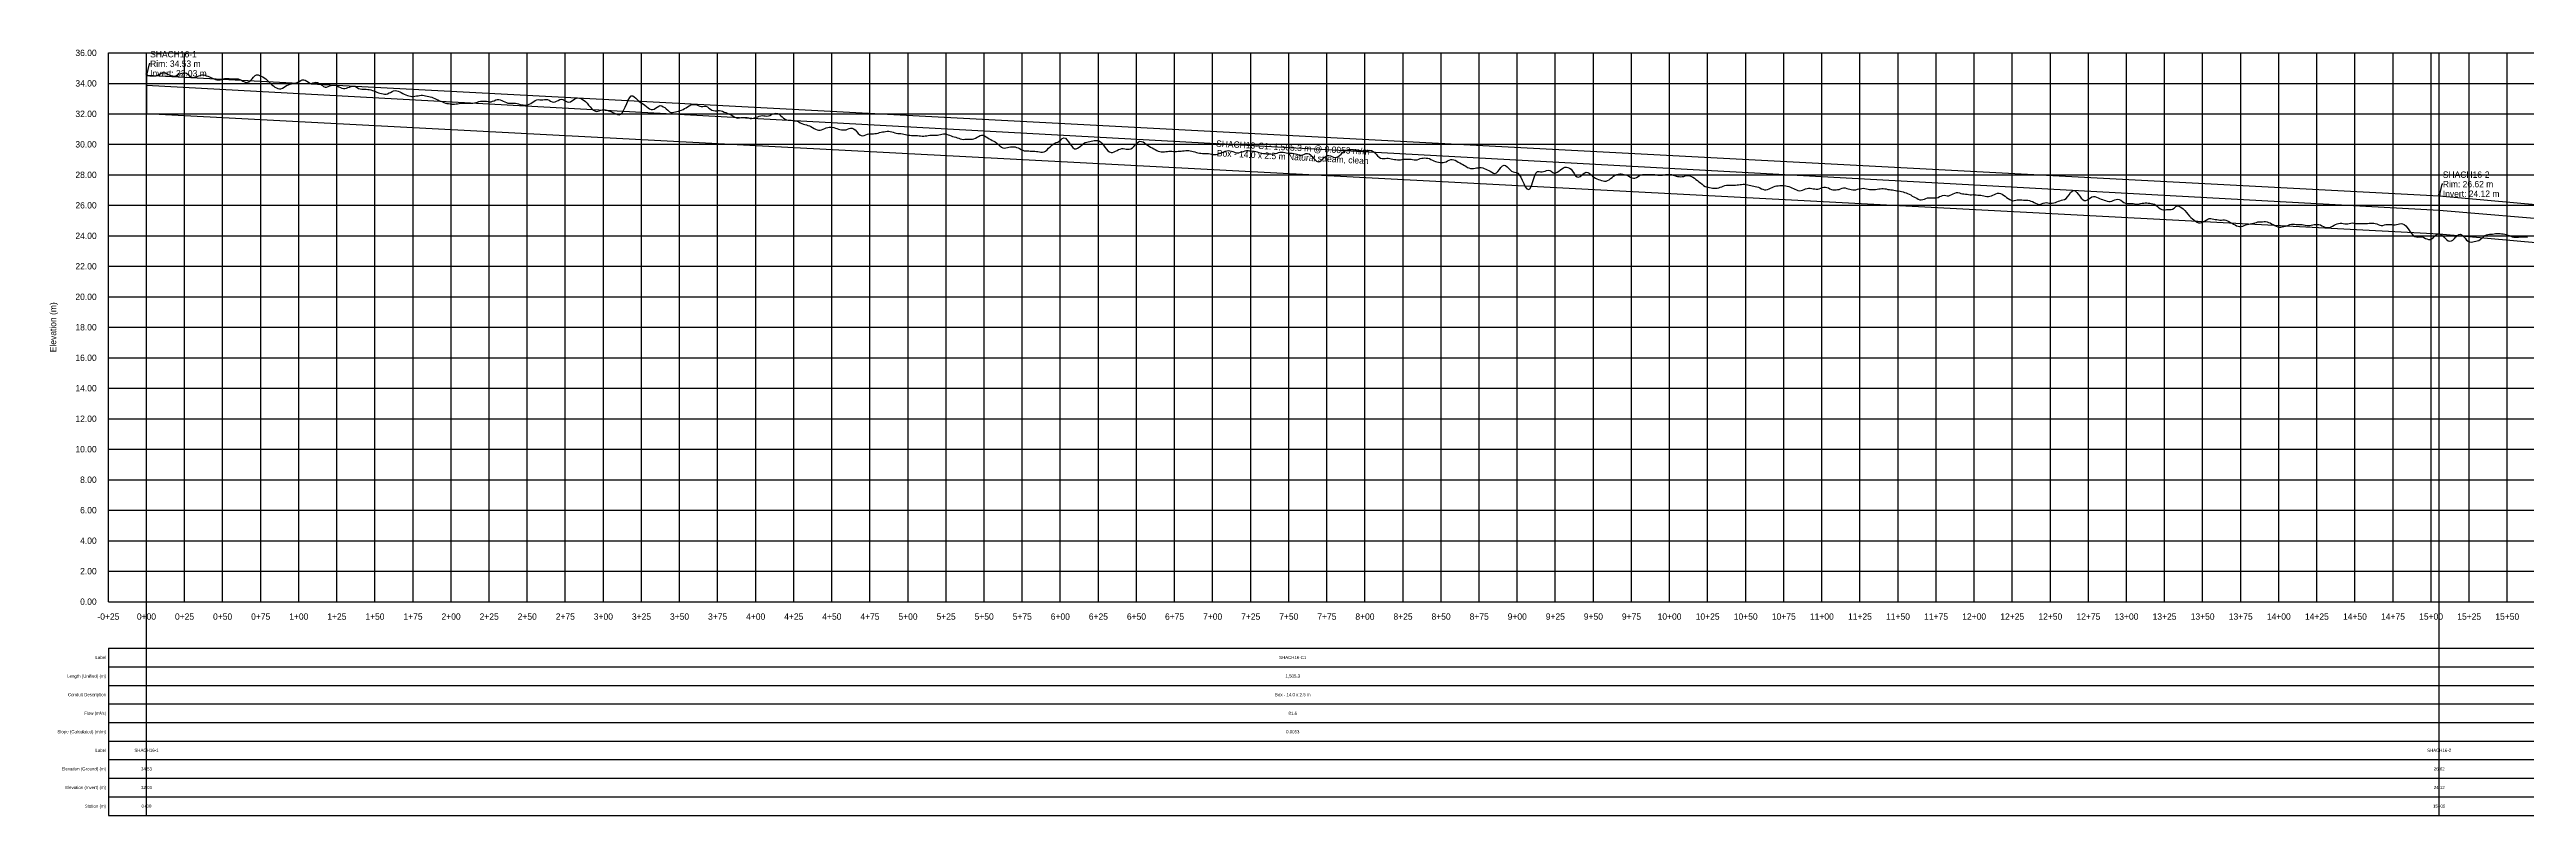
# Model space of a CAD drawing. Extents: x -64 to 6463, y -140 to 362.
# Drawn here: x -64 to 1563, y -140 to 362 of the extents above; entities that cross this region are included whole.
import ezdxf
from ezdxf.enums import TextEntityAlignment as Align

# ---------------------------------------------------------------- set-up
doc = ezdxf.new("R2010")
doc.units = 0
for name, color, linetype in [('Annotation', 7, 'Continuous'), ('Annotation_Table', 254, 'Continuous'), ('Crown', 7, 'Continuous'), ('Grid', 254, 'Continuous'), ('Grid_Text', 7, 'Continuous'), ('Ground_Elevation', 3, 'Continuous'), ('Hydraulic_Grade', 5, 'Continuous'), ('Invert', 7, 'Continuous'), ('Structure', 7, 'Continuous')]:
    doc.layers.add(name, color=color, linetype=linetype)

msp = doc.modelspace()

# ---------------------------------------------------------------- linework, layer by layer
at = {"layer": 'Annotation', "color": 0}
for points in [[(0, 345.3), (-0.2, 346.3), (0.6, 346.1)], [(1505.3, 266.2), (1505.1, 267.2), (1505.9, 267.1)]]:
    msp.add_lwpolyline(points, close=True, dxfattribs=at)
for points in [[(2.4, 352.9), (1.7, 352.9), (0, 345.3)], [(1507.7, 273.9), (1507, 273.9), (1505.3, 266.2)]]:
    msp.add_lwpolyline(points, dxfattribs=at)
at = {"layer": 'Annotation_Table', "color": 254}
for points in [[(0, -140.2), (0, 360)], [(1505.3, -140.2), (1505.3, 360)], [(-25, -30.5), (6449.9, -30.5)], [(-25, -30.5), (-25, -140.2)], [(-25, -42.7), (6449.9, -42.7)], [(-25, -54.9), (6449.9, -54.9)], [(-25, -67.1), (6449.9, -67.1)], [(-25, -79.2), (6449.9, -79.2)], [(-25, -91.4), (6449.9, -91.4)], [(-25, -103.6), (6449.9, -103.6)], [(-25, -115.8), (6449.9, -115.8)], [(-25, -128), (6449.9, -128)], [(-25, -140.2), (6449.9, -140.2)]]:
    msp.add_lwpolyline(points, dxfattribs=at)
at = {"layer": 'Crown', "color": 0}
for points in [[(0, 345.3), (0, 345.3)], [(0, 345.3), (1505.3, 266.2)], [(1505.3, 266.2), (1505.3, 266.2)], [(1505.3, 266.2), (2005.5, 221.4)]]:
    msp.add_lwpolyline(points, dxfattribs=at)
at = {"layer": 'Grid', "color": 254}
for points in [[(-25, 360), (6450, 360)], [(-25, 0), (-25, 360)], [(0, 0), (0, 360)], [(25, 0), (25, 360)], [(50, 0), (50, 360)], [(75, 0), (75, 360)], [(100, 0), (100, 360)], [(125, 0), (125, 360)], [(150, 0), (150, 360)], [(175, 0), (175, 360)], [(200, 0), (200, 360)], [(225, 0), (225, 360)], [(250, 0), (250, 360)], [(275, 0), (275, 360)], [(300, 0), (300, 360)], [(325, 0), (325, 360)], [(350, 0), (350, 360)], [(375, 0), (375, 360)], [(400, 0), (400, 360)], [(425, 0), (425, 360)], [(450, 0), (450, 360)], [(475, 0), (475, 360)], [(500, 0), (500, 360)], [(525, 0), (525, 360)], [(550, 0), (550, 360)], [(575, 0), (575, 360)], [(600, 0), (600, 360)], [(625, 0), (625, 360)], [(650, 0), (650, 360)], [(675, 0), (675, 360)], [(700, 0), (700, 360)], [(725, 0), (725, 360)], [(750, 0), (750, 360)], [(775, 0), (775, 360)], [(800, 0), (800, 360)], [(825, 0), (825, 360)], [(850, 0), (850, 360)], [(875, 0), (875, 360)], [(900, 0), (900, 360)], [(925, 0), (925, 360)], [(950, 0), (950, 360)], [(975, 0), (975, 360)], [(1000, 0), (1000, 360)], [(1025, 0), (1025, 360)], [(1050, 0), (1050, 360)], [(1075, 0), (1075, 360)], [(1100, 0), (1100, 360)], [(1125, 0), (1125, 360)], [(1150, 0), (1150, 360)], [(1175, 0), (1175, 360)], [(1200, 0), (1200, 360)], [(1225, 0), (1225, 360)], [(1250, 0), (1250, 360)], [(1275, 0), (1275, 360)], [(1300, 0), (1300, 360)], [(1325, 0), (1325, 360)], [(1350, 0), (1350, 360)], [(1375, 0), (1375, 360)], [(1400, 0), (1400, 360)], [(1425, 0), (1425, 360)], [(1450, 0), (1450, 360)], [(1475, 0), (1475, 360)], [(1500, 0), (1500, 360)], [(1525, 0), (1525, 360)], [(1550, 0), (1550, 360)], [(-25, 340), (6450, 340)], [(-25, 320), (6450, 320)], [(-25, 300), (6450, 300)], [(-25, 280), (6450, 280)], [(-25, 260), (6450, 260)], [(-25, 240), (6450, 240)], [(-25, 220), (6450, 220)], [(-25, 200), (6450, 200)], [(-25, 180), (6450, 180)], [(-25, 160), (6450, 160)], [(-25, 140), (6450, 140)], [(-25, 120), (6450, 120)], [(-25, 100), (6450, 100)], [(-25, 80), (6450, 80)], [(-25, 60), (6450, 60)], [(-25, 40), (6450, 40)], [(-25, 20), (6450, 20)], [(-25, 0), (6450, 0)]]:
    msp.add_lwpolyline(points, dxfattribs=at)
at = {"layer": 'Ground_Elevation', "color": 3}
msp.add_lwpolyline([(0.3, 345.2), (1.3, 345.1), (2.3, 344.9), (3.3, 344.9), (4.3, 344.9), (5.3, 344.9), (6.3, 345), (7.3, 345.4), (8.3, 345.9), (9.3, 346.4), (10.3, 346.9), (11.3, 347.1), (12.3, 347), (13.3, 346.5), (14.3, 345.7), (15.3, 345.3), (16.3, 345.1), (17.3, 345), (18.3, 344.7), (19.3, 344.9), (20.3, 345.5), (21.3, 346.2), (22.3, 346.5), (23.3, 346.7), (24.3, 347), (25.3, 347), (26.3, 346.6), (27.3, 345.7), (28.3, 344.8), (29.3, 344.2), (30.3, 343.9), (31.3, 343.8), (32.3, 344.1), (33.3, 344.5), (34.3, 344.9), (35.3, 345.2), (36.3, 345.5), (37.3, 345.5), (38.3, 345.3), (39.3, 345), (40.3, 344.7), (41.3, 344.3), (42.3, 343.9), (43.3, 343.4), (44.3, 342.9), (45.3, 342.6), (46.3, 342.4), (47.3, 342.3), (48.3, 342.3), (49.3, 342.5), (50.3, 342.9), (51.3, 343.1), (52.3, 343.2), (53.3, 343.2), (54.3, 343.1), (55.3, 343), (56.3, 342.9), (57.3, 342.9), (58.3, 343), (59.3, 343), (60.3, 342.9), (61.3, 342.6), (62.3, 342.1), (63.3, 341.5), (64.3, 340.9), (65.3, 340.6), (66.3, 340.7), (67.3, 341.1), (68.3, 341.9), (69.3, 343), (70.3, 344.1), (71.3, 345.1), (72.3, 345.5), (73.3, 345.5), (74.3, 345.2), (75.3, 344.8), (76.3, 344.3), (77.3, 343.7), (78.3, 342.9), (79.3, 342.1), (80.3, 341.1), (81.3, 340.1), (82.3, 339.1), (83.3, 338.3), (84.3, 337.6), (85.3, 337.1), (86.3, 336.7), (87.3, 336.5), (88.3, 336.5), (89.3, 336.9), (90.3, 337.5), (91.3, 338.1), (92.3, 338.7), (93.3, 339.1), (94.3, 339.4), (95.3, 339.6), (96.3, 339.9), (97.3, 340.1), (98.3, 340.4), (99.3, 340.8), (100.3, 341.3), (101.3, 341.9), (102.3, 342.4), (103.3, 342.4), (104.3, 342), (105.3, 341.5), (106.3, 340.8), (107.3, 340.1), (108.3, 340), (109.3, 340.3), (110.3, 340.6), (111.3, 340.8), (112.3, 340.5), (113.3, 340), (114.3, 339.4), (115.3, 338.7), (116.3, 337.9), (117.3, 337.5), (118.3, 337.4), (119.3, 337.9), (120.3, 338.3), (121.3, 338.6), (122.3, 338.8), (123.3, 338.9), (124.3, 338.7), (125.3, 338.3), (126.3, 337.7), (127.3, 337.2), (128.3, 336.8), (129.3, 336.6), (130.3, 336.6), (131.3, 336.8), (132.3, 337.2), (133.3, 337.6), (134.3, 337.9), (135.3, 338.2), (136.3, 338.2), (137.3, 337.9), (138.3, 337.3), (139.3, 336.7), (140.3, 336.3), (141.3, 336.2), (142.3, 336.1), (143.3, 336.1), (144.3, 336.1), (145.3, 336), (146.3, 335.9), (147.3, 335.7), (148.3, 335.4), (149.3, 335.1), (150.3, 334.7), (151.3, 334.2), (152.3, 333.8), (153.3, 333.5), (154.3, 333.4), (155.3, 333.2), (156.3, 333), (157.3, 333), (158.3, 333.2), (159.3, 333.7), (160.3, 334.1), (161.3, 334.6), (162.3, 335), (163.3, 335.2), (164.3, 335.1), (165.3, 334.9), (166.3, 334.4), (167.3, 333.9), (168.3, 333.4), (169.3, 333), (170.3, 332.5), (171.3, 332.1), (172.3, 331.7), (173.3, 331.5), (174.3, 331.3), (175.3, 331.4), (176.3, 331.5), (177.3, 331.7), (178.3, 331.9), (179.3, 332), (180.3, 332.2), (181.3, 332.2), (182.3, 332.1), (183.3, 331.8), (184.3, 331.6), (185.3, 331.4), (186.3, 331.2), (187.3, 330.9), (188.3, 330.5), (189.3, 330.1), (190.3, 329.6), (191.3, 329.1), (192.3, 328.6), (193.3, 328.2), (194.3, 327.8), (195.3, 327.4), (196.3, 327.1), (197.3, 326.8), (198.3, 326.7), (199.3, 326.5), (200.3, 326.4), (201.3, 326.4), (202.3, 326.4), (203.3, 326.5), (204.3, 326.6), (205.3, 326.7), (206.3, 326.9), (207.3, 327), (208.3, 327.1), (209.3, 327.1), (210.3, 327.1), (211.3, 327), (212.3, 326.9), (213.3, 326.9), (214.3, 327), (215.3, 327.2), (216.3, 327.4), (217.3, 327.7), (218.3, 328), (219.3, 328.2), (220.3, 328.3), (221.3, 328.3), (222.3, 328.3), (223.3, 328.2), (224.3, 328.1), (225.3, 327.9), (226.3, 327.9), (227.3, 328.2), (228.3, 328.6), (229.3, 329.1), (230.3, 329.3), (231.3, 329.3), (232.3, 329.1), (233.3, 328.7), (234.3, 328.3), (235.3, 327.8), (236.3, 327.4), (237.3, 327.1), (238.3, 327), (239.3, 327), (240.3, 327), (241.3, 327), (242.3, 326.9), (243.3, 326.8), (244.3, 326.5), (245.3, 326.2), (246.3, 326), (247.3, 325.8), (248.3, 325.7), (249.3, 325.7), (250.3, 325.9), (251.3, 326.3), (252.3, 326.8), (253.3, 327.4), (254.3, 328.1), (255.3, 328.7), (256.3, 329.1), (257.3, 329.3), (258.3, 329.2), (259.3, 329.1), (260.3, 329.2), (261.3, 329.3), (262.3, 329.4), (263.3, 329.4), (264.3, 329), (265.3, 328.4), (266.3, 327.9), (267.3, 327.7), (268.3, 327.8), (269.3, 328.2), (270.3, 328.8), (271.3, 329.4), (272.3, 329.7), (273.3, 329.5), (274.3, 329), (275.3, 328.4), (276.3, 327.8), (277.3, 327.6), (278.3, 327.8), (279.3, 328.5), (280.3, 329.2), (281.3, 329.9), (282.3, 330.3), (283.3, 330.4), (284.3, 330.3), (285.3, 330), (286.3, 329.5), (287.3, 328.8), (288.3, 328), (289.3, 327), (290.3, 325.7), (291.3, 324.5), (292.3, 323.3), (293.3, 322.5), (294.3, 321.9), (295.3, 321.6), (296.3, 321.7), (297.3, 322), (298.3, 322.3), (299.3, 322.6), (300.3, 322.7), (301.3, 322.6), (302.3, 322.3), (303.3, 321.9), (304.3, 321.7), (305.3, 321.3), (306.3, 320.9), (307.3, 320.5), (308.3, 319.9), (309.3, 319.5), (310.3, 319.4), (311.3, 319.7), (312.3, 320.6), (313.3, 322.1), (314.3, 324.3), (315.3, 326.7), (316.3, 329), (317.3, 330.8), (318.3, 331.9), (319.3, 331.8), (320.3, 331.1), (321.3, 330.2), (322.3, 329.1), (323.3, 328.2), (324.3, 327.4), (325.3, 326.9), (326.3, 326.3), (327.3, 325.6), (328.3, 324.8), (329.3, 324), (330.3, 323.3), (331.3, 322.9), (332.3, 322.8), (333.3, 323.1), (334.3, 323.7), (335.3, 324.4), (336.3, 325.1), (337.3, 325.4), (338.3, 325.2), (339.3, 324.7), (340.3, 324.1), (341.3, 323.3), (342.3, 322.3), (343.3, 321.4), (344.3, 320.9), (345.3, 320.8), (346.3, 321), (347.3, 321.3), (348.3, 321.6), (349.3, 321.8), (350.3, 322.1), (351.3, 322.4), (352.3, 322.9), (353.3, 323.4), (354.3, 324), (355.3, 324.7), (356.3, 325.3), (357.3, 325.8), (358.3, 326.1), (359.3, 326.2), (360.3, 326.1), (361.3, 325.8), (362.3, 325.4), (363.3, 325.1), (364.3, 324.9), (365.3, 324.9), (366.3, 325.1), (367.3, 325), (368.3, 324.5), (369.3, 323.7), (370.3, 323), (371.3, 322.4), (372.3, 322.2), (373.3, 322), (374.3, 322), (375.3, 322.1), (376.3, 322.1), (377.3, 322), (378.3, 321.7), (379.3, 321.2), (380.3, 320.8), (381.3, 320.4), (382.3, 320), (383.3, 319.6), (384.3, 319.1), (385.3, 318.4), (386.3, 317.8), (387.3, 317.3), (388.3, 317.2), (389.3, 317.3), (390.3, 317.5), (391.3, 317.6), (392.3, 317.7), (393.3, 317.6), (394.3, 317.5), (395.3, 317.3), (396.3, 317), (397.3, 317), (398.3, 317.1), (399.3, 317.4), (400.3, 317.8), (401.3, 318.1), (402.3, 318.5), (403.3, 318.7), (404.3, 318.8), (405.3, 318.7), (406.3, 318.6), (407.3, 318.5), (408.3, 318.6), (409.3, 319), (410.3, 319.5), (411.3, 319.9), (412.3, 320.3), (413.3, 320.4), (414.3, 320.2), (415.3, 319.7), (416.3, 318.9), (417.3, 318), (418.3, 317.2), (419.3, 316.5), (420.3, 316.1), (421.3, 315.9), (422.3, 315.8), (423.3, 315.8), (424.3, 315.7), (425.3, 315.5), (426.3, 315.4), (427.3, 315.1), (428.3, 314.7), (429.3, 314.1), (430.3, 313.6), (431.3, 313.2), (432.3, 312.9), (433.3, 312.7), (434.3, 312.4), (435.3, 312.1), (436.3, 311.7), (437.3, 311.1), (438.3, 310.4), (439.3, 309.9), (440.3, 309.4), (441.3, 309.2), (442.3, 309.3), (443.3, 309.6), (444.3, 310), (445.3, 310.4), (446.3, 310.8), (447.3, 311.1), (448.3, 311.3), (449.3, 311.3), (450.3, 311.2), (451.3, 311), (452.3, 310.7), (453.3, 310.3), (454.3, 310), (455.3, 309.7), (456.3, 309.5), (457.3, 309.4), (458.3, 309.4), (459.3, 309.6), (460.3, 309.9), (461.3, 310.3), (462.3, 310.6), (463.3, 310.6), (464.3, 310.2), (465.3, 309.4), (466.3, 308.3), (467.3, 307.2), (468.3, 306.2), (469.3, 305.7), (470.3, 305.5), (471.3, 305.8), (472.3, 306.2), (473.3, 306.6), (474.3, 306.8), (475.3, 306.8), (476.3, 306.8), (477.3, 306.9), (478.3, 307), (479.3, 307.2), (480.3, 307.4), (481.3, 307.7), (482.3, 307.9), (483.3, 308.1), (484.3, 308.3), (485.3, 308.5), (486.3, 308.6), (487.3, 308.6), (488.3, 308.4), (489.3, 308.1), (490.3, 307.9), (491.3, 307.6), (492.3, 307.4), (493.3, 307.2), (494.3, 307.1), (495.3, 307), (496.3, 306.8), (497.3, 306.7), (498.3, 306.5), (499.3, 306.3), (500.3, 306.1), (501.3, 305.9), (502.3, 305.8), (503.3, 305.7), (504.3, 305.7), (505.3, 305.7), (506.3, 305.7), (507.3, 305.6), (508.3, 305.5), (509.3, 305.4), (510.3, 305.4), (511.3, 305.5), (512.3, 305.6), (513.3, 305.8), (514.3, 306), (515.3, 306.1), (516.3, 306.1), (517.3, 306.1), (518.3, 306), (519.3, 306), (520.3, 306.2), (521.3, 306.4), (522.3, 306.7), (523.3, 306.8), (524.3, 306.8), (525.3, 306.6), (526.3, 306.2), (527.3, 305.9), (528.3, 305.5), (529.3, 305.2), (530.3, 304.9), (531.3, 304.6), (532.3, 304.3), (533.3, 304), (534.3, 303.6), (535.3, 303.3), (536.3, 303.2), (537.3, 303.3), (538.3, 303.3), (539.3, 303.3), (540.3, 303.3), (541.3, 303.3), (542.3, 303.4), (543.3, 303.6), (544.3, 304), (545.3, 304.6), (546.3, 305.2), (547.3, 305.8), (548.3, 306.1), (549.3, 305.9), (550.3, 305.5), (551.3, 304.9), (552.3, 304.3), (553.3, 303.7), (554.3, 303.1), (555.3, 302.6), (556.3, 302.1), (557.3, 301.6), (558.3, 300.8), (559.3, 299.9), (560.3, 299), (561.3, 298.2), (562.3, 297.7), (563.3, 297.5), (564.3, 297.7), (565.3, 298), (566.3, 298.2), (567.3, 298.3), (568.3, 298.4), (569.3, 298.4), (570.3, 298.3), (571.3, 297.9), (572.3, 297.6), (573.3, 297.2), (574.3, 296.7), (575.3, 296.2), (576.3, 295.8), (577.3, 295.7), (578.3, 295.7), (579.3, 295.7), (580.3, 295.6), (581.3, 295.6), (582.3, 295.6), (583.3, 295.6), (584.3, 295.4), (585.3, 295.2), (586.3, 295), (587.3, 294.9), (588.3, 294.9), (589.3, 295.1), (590.3, 295.6), (591.3, 296.4), (592.3, 297.4), (593.3, 298.4), (594.3, 299.3), (595.3, 300.1), (596.3, 300.7), (597.3, 301.1), (598.3, 301.5), (599.3, 302.1), (600.3, 302.9), (601.3, 303.8), (602.3, 304.2), (603.3, 304), (604.3, 303), (605.3, 301.7), (606.3, 300.3), (607.3, 299), (608.3, 297.9), (609.3, 297.1), (610.3, 297), (611.3, 297.5), (612.3, 298.2), (613.3, 298.9), (614.3, 299.7), (615.3, 300.5), (616.3, 301.2), (617.3, 301.5), (618.3, 301.6), (619.3, 301.9), (620.3, 302.1), (621.3, 302.3), (622.3, 302.4), (623.3, 302.4), (624.3, 302.5), (625.3, 302.2), (626.3, 301.6), (627.3, 300.7), (628.3, 299.5), (629.3, 298.2), (630.3, 296.8), (631.3, 295.8), (632.3, 295.1), (633.3, 294.7), (634.3, 294.7), (635.3, 295), (636.3, 295.5), (637.3, 296), (638.3, 296.5), (639.3, 296.9), (640.3, 297.2), (641.3, 297.2), (642.3, 297.1), (643.3, 296.9), (644.3, 296.8), (645.3, 296.8), (646.3, 297), (647.3, 297.6), (648.3, 298.6), (649.3, 299.8), (650.3, 300.8), (651.3, 301.6), (652.3, 302), (653.3, 301.9), (654.3, 301.6), (655.3, 301), (656.3, 300.2), (657.3, 299.4), (658.3, 298.8), (659.3, 298.2), (660.3, 297.6), (661.3, 297), (662.3, 296.5), (663.3, 296), (664.3, 295.6), (665.3, 295.2), (666.3, 295), (667.3, 295), (668.3, 295.1), (669.3, 295.3), (670.3, 295.4), (671.3, 295.5), (672.3, 295.5), (673.3, 295.5), (674.3, 295.4), (675.3, 295.4), (676.3, 295.4), (677.3, 295.5), (678.3, 295.5), (679.3, 295.6), (680.3, 295.7), (681.3, 295.8), (682.3, 295.9), (683.3, 295.9), (684.3, 295.9), (685.3, 295.8), (686.3, 295.6), (687.3, 295.4), (688.3, 295), (689.3, 294.7), (690.3, 294.4), (691.3, 294.2), (692.3, 294.1), (693.3, 294), (694.3, 294), (695.3, 294), (696.3, 293.9), (697.3, 293.9), (698.3, 293.8), (699.3, 293.6), (700.3, 293.4), (701.3, 293.3), (702.3, 293.4), (703.3, 293.6), (704.3, 293.9), (705.3, 294.2), (706.3, 294.6), (707.3, 295.1), (708.3, 295.5), (709.3, 295.8), (710.3, 295.9), (711.3, 295.8), (712.3, 295.6), (713.3, 295.3), (714.3, 294.9), (715.3, 294.5), (716.3, 294.4), (717.3, 294.5), (718.3, 294.8), (719.3, 295.1), (720.3, 295.4), (721.3, 295.7), (722.3, 295.9), (723.3, 295.9), (724.3, 295.8), (725.3, 295.7), (726.3, 295.6), (727.3, 295.5), (728.3, 295.3), (729.3, 295), (730.3, 294.7), (731.3, 294.4), (732.3, 294.2), (733.3, 294), (734.3, 293.9), (735.3, 293.8), (736.3, 293.8), (737.3, 293.7), (738.3, 293.7), (739.3, 293.6), (740.3, 293.7), (741.3, 294), (742.3, 294.3), (743.3, 294.6), (744.3, 294.8), (745.3, 294.9), (746.3, 294.8), (747.3, 294.6), (748.3, 294.5), (749.3, 294.3), (750.3, 294.3), (751.3, 294.3), (752.3, 294.2), (753.3, 294), (754.3, 293.8), (755.3, 293.5), (756.3, 293.2), (757.3, 293), (758.3, 292.9), (759.3, 293.2), (760.3, 293.5), (761.3, 293.9), (762.3, 294), (763.3, 293.8), (764.3, 293.1), (765.3, 292.1), (766.3, 290.9), (767.3, 289.8), (768.3, 288.9), (769.3, 288.5), (770.3, 288.7), (771.3, 289.4), (772.3, 290.4), (773.3, 291.3), (774.3, 292.1), (775.3, 292.6), (776.3, 292.7), (777.3, 292.5), (778.3, 292.1), (779.3, 291.6), (780.3, 291.4), (781.3, 291.5), (782.3, 291.9), (783.3, 292.7), (784.3, 293.6), (785.3, 294.6), (786.3, 295.5), (787.3, 296.1), (788.3, 296.3), (789.3, 296.5), (790.3, 296.5), (791.3, 296.6), (792.3, 296.5), (793.3, 296.4), (794.3, 296.3), (795.3, 296.2), (796.3, 296.1), (797.3, 295.9), (798.3, 295.7), (799.3, 295.7), (800.3, 295.7), (801.3, 295.9), (802.3, 296), (803.3, 296.1), (804.3, 295.9), (805.3, 295.4), (806.3, 294.6), (807.3, 293.5), (808.3, 292.4), (809.3, 291.5), (810.3, 290.9), (811.3, 290.7), (812.3, 290.7), (813.3, 290.8), (814.3, 290.9), (815.3, 290.9), (816.3, 290.7), (817.3, 290.4), (818.3, 290.2), (819.3, 290.1), (820.3, 290), (821.3, 289.9), (822.3, 289.8), (823.3, 289.9), (824.3, 290.1), (825.3, 290.2), (826.3, 290.2), (827.3, 290.2), (828.3, 290.2), (829.3, 290.2), (830.3, 290.2), (831.3, 290.1), (832.3, 289.9), (833.3, 289.8), (834.3, 289.9), (835.3, 290.2), (836.3, 290.6), (837.3, 290.9), (838.3, 291), (839.3, 291.1), (840.3, 291), (841.3, 290.9), (842.3, 290.6), (843.3, 290.1), (844.3, 289.6), (845.3, 289.2), (846.3, 288.8), (847.3, 288.5), (848.3, 288.2), (849.3, 288.1), (850.3, 288), (851.3, 288.1), (852.3, 288.2), (853.3, 288.6), (854.3, 289.1), (855.3, 289.7), (856.3, 290.1), (857.3, 290.1), (858.3, 289.9), (859.3, 289.5), (860.3, 289), (861.3, 288.4), (862.3, 287.9), (863.3, 287.3), (864.3, 286.8), (865.3, 286.2), (866.3, 285.6), (867.3, 284.9), (868.3, 284.5), (869.3, 284.2), (870.3, 284.1), (871.3, 284.1), (872.3, 284.3), (873.3, 284.5), (874.3, 284.6), (875.3, 284.7), (876.3, 284.7), (877.3, 284.5), (878.3, 284.2), (879.3, 283.8), (880.3, 283.3), (881.3, 282.8), (882.3, 282.3), (883.3, 281.7), (884.3, 281.1), (885.3, 280.9), (886.3, 281.2), (887.3, 282.1), (888.3, 283.4), (889.3, 284.8), (890.3, 285.9), (891.3, 286.4), (892.3, 286.1), (893.3, 285.3), (894.3, 284.3), (895.3, 283.2), (896.3, 282.4), (897.3, 281.9), (898.3, 281.8), (899.3, 281.6), (900.3, 281.1), (901.3, 279.9), (902.3, 278.4), (903.3, 276.4), (904.3, 274.2), (905.3, 272.2), (906.3, 270.8), (907.3, 270.3), (908.3, 270.7), (909.3, 272.7), (910.3, 275.7), (911.3, 279), (912.3, 281.1), (913.3, 282.1), (914.3, 282.1), (915.3, 281.9), (916.3, 281.9), (917.3, 282.2), (918.3, 282.5), (919.3, 282.9), (920.3, 283), (921.3, 282.8), (922.3, 282.3), (923.3, 281.6), (924.3, 281.1), (925.3, 281.2), (926.3, 281.7), (927.3, 282.4), (928.3, 283.2), (929.3, 283.9), (930.3, 284.6), (931.3, 285), (932.3, 285.1), (933.3, 284.9), (934.3, 284.4), (935.3, 283.7), (936.3, 282.4), (937.3, 280.9), (938.3, 279.4), (939.3, 278.6), (940.3, 278.4), (941.3, 278.9), (942.3, 279.7), (943.3, 280.6), (944.3, 281.3), (945.3, 281.7), (946.3, 281.5), (947.3, 281), (948.3, 280.1), (949.3, 279.2), (950.3, 278.4), (951.3, 277.8), (952.3, 277.3), (953.3, 276.9), (954.3, 276.6), (955.3, 276.3), (956.3, 276.1), (957.3, 275.9), (958.3, 275.9), (959.3, 276.2), (960.3, 276.8), (961.3, 277.5), (962.3, 278.3), (963.3, 279.1), (964.3, 279.8), (965.3, 280.2), (966.3, 280.5), (967.3, 280.7), (968.3, 280.6), (969.3, 280.4), (970.3, 280.2), (971.3, 279.9), (972.3, 279.6), (973.3, 279.1), (974.3, 278.5), (975.3, 278), (976.3, 277.8), (977.3, 277.8), (978.3, 278.2), (979.3, 278.9), (980.3, 279.6), (981.3, 280), (982.3, 280.1), (983.3, 280.1), (984.3, 280.2), (985.3, 280.3), (986.3, 280.3), (987.3, 280.3), (988.3, 280.2), (989.3, 280.2), (990.3, 280.1), (991.3, 279.9), (992.3, 279.8), (993.3, 279.7), (994.3, 279.7), (995.3, 279.8), (996.3, 279.9), (997.3, 280.1), (998.3, 280.2), (999.3, 280.3), (1000.3, 280.2), (1001.3, 280.1), (1002.3, 279.8), (1003.3, 279.5), (1004.3, 279.2), (1005.3, 278.9), (1006.3, 278.8), (1007.3, 278.7), (1008.3, 278.8), (1009.3, 279), (1010.3, 279.3), (1011.3, 279.5), (1012.3, 279.5), (1013.3, 279.3), (1014.3, 278.9), (1015.3, 278.4), (1016.3, 277.7), (1017.3, 276.9), (1018.3, 276.2), (1019.3, 275.5), (1020.3, 274.7), (1021.3, 273.8), (1022.3, 273), (1023.3, 272.4), (1024.3, 272.1), (1025.3, 271.8), (1026.3, 271.6), (1027.3, 271.4), (1028.3, 271.3), (1029.3, 271.3), (1030.3, 271.3), (1031.3, 271.3), (1032.3, 271.5), (1033.3, 271.8), (1034.3, 272.2), (1035.3, 272.6), (1036.3, 272.9), (1037.3, 273.2), (1038.3, 273.3), (1039.3, 273.3), (1040.3, 273.3), (1041.3, 273.2), (1042.3, 273.2), (1043.3, 273.2), (1044.3, 273.4), (1045.3, 273.5), (1046.3, 273.7), (1047.3, 273.7), (1048.3, 273.8), (1049.3, 273.8), (1050.3, 273.7), (1051.3, 273.5), (1052.3, 273.2), (1053.3, 273), (1054.3, 272.7), (1055.3, 272.5), (1056.3, 272.3), (1057.3, 272.1), (1058.3, 271.8), (1059.3, 271.4), (1060.3, 270.9), (1061.3, 270.5), (1062.3, 270.2), (1063.3, 270.2), (1064.3, 270.4), (1065.3, 270.8), (1066.3, 271.2), (1067.3, 271.7), (1068.3, 272.2), (1069.3, 272.5), (1070.3, 272.7), (1071.3, 272.8), (1072.3, 272.9), (1073.3, 272.9), (1074.3, 273), (1075.3, 272.9), (1076.3, 272.8), (1077.3, 272.6), (1078.3, 272.3), (1079.3, 272), (1080.3, 271.5), (1081.3, 271), (1082.3, 270.5), (1083.3, 270.1), (1084.3, 269.8), (1085.3, 269.6), (1086.3, 269.8), (1087.3, 270), (1088.3, 270.4), (1089.3, 270.7), (1090.3, 271), (1091.3, 271.2), (1092.3, 271.2), (1093.3, 271.1), (1094.3, 270.9), (1095.3, 270.7), (1096.3, 270.5), (1097.3, 270.5), (1098.3, 270.7), (1099.3, 271.2), (1100.3, 271.6), (1101.3, 271.9), (1102.3, 271.9), (1103.3, 271.7), (1104.3, 271.4), (1105.3, 270.9), (1106.3, 270.4), (1107.3, 270.2), (1108.3, 270.1), (1109.3, 270.1), (1110.3, 270.3), (1111.3, 270.4), (1112.3, 270.8), (1113.3, 271.2), (1114.3, 271.5), (1115.3, 271.4), (1116.3, 271.1), (1117.3, 270.7), (1118.3, 270.5), (1119.3, 270.3), (1120.3, 270.1), (1121.3, 270.1), (1122.3, 270.2), (1123.3, 270.5), (1124.3, 270.8), (1125.3, 270.9), (1126.3, 271.1), (1127.3, 271.2), (1128.3, 271.1), (1129.3, 270.9), (1130.3, 270.6), (1131.3, 270.4), (1132.3, 270.4), (1133.3, 270.3), (1134.3, 270.3), (1135.3, 270.3), (1136.3, 270.5), (1137.3, 270.7), (1138.3, 270.9), (1139.3, 271), (1140.3, 271), (1141.3, 270.9), (1142.3, 270.7), (1143.3, 270.4), (1144.3, 270.4), (1145.3, 270.2), (1146.3, 270.1), (1147.3, 269.9), (1148.3, 269.8), (1149.3, 269.6), (1150.3, 269.5), (1151.3, 269.3), (1152.3, 269.1), (1153.3, 268.8), (1154.3, 268.5), (1155.3, 268.2), (1156.3, 267.8), (1157.3, 267.4), (1158.3, 266.8), (1159.3, 266.1), (1160.3, 265.5), (1161.3, 265.1), (1162.3, 264.6), (1163.3, 264), (1164.3, 263.6), (1165.3, 263.5), (1166.3, 263.7), (1167.3, 264.1), (1168.3, 264.5), (1169.3, 264.8), (1170.3, 265), (1171.3, 265), (1172.3, 265), (1173.3, 264.9), (1174.3, 264.8), (1175.3, 264.9), (1176.3, 265.2), (1177.3, 265.7), (1178.3, 266.1), (1179.3, 266.5), (1180.3, 266.6), (1181.3, 266.4), (1182.3, 266.2), (1183.3, 266.3), (1184.3, 266.6), (1185.3, 267), (1186.3, 267.5), (1187.3, 268), (1188.3, 268.3), (1189.3, 268.4), (1190.3, 268.2), (1191.3, 267.8), (1192.3, 267.5), (1193.3, 267.5), (1194.3, 267.4), (1195.3, 267.3), (1196.3, 267), (1197.3, 266.9), (1198.3, 266.9), (1199.3, 267), (1200.3, 266.9), (1201.3, 266.8), (1202.3, 266.7), (1203.3, 266.7), (1204.3, 266.6), (1205.3, 266.4), (1206.3, 266.2), (1207.3, 266), (1208.3, 265.8), (1209.3, 265.8), (1210.3, 265.9), (1211.3, 266.2), (1212.3, 266.6), (1213.3, 267.1), (1214.3, 267.6), (1215.3, 267.9), (1216.3, 268), (1217.3, 267.8), (1218.3, 267.4), (1219.3, 266.7), (1220.3, 266), (1221.3, 265.2), (1222.3, 264.4), (1223.3, 263.8), (1224.3, 263.3), (1225.3, 263), (1226.3, 263.1), (1227.3, 263.3), (1228.3, 263.5), (1229.3, 263.6), (1230.3, 263.6), (1231.3, 263.5), (1232.3, 263.4), (1233.3, 263.3), (1234.3, 263.4), (1235.3, 263.4), (1236.3, 263.2), (1237.3, 262.8), (1238.3, 262.4), (1239.3, 261.9), (1240.3, 261.4), (1241.3, 260.9), (1242.3, 260.6), (1243.3, 260.6), (1244.3, 261), (1245.3, 261.4), (1246.3, 261.7), (1247.3, 261.8), (1248.3, 261.7), (1249.3, 261.5), (1250.3, 261.4), (1251.3, 261.4), (1252.3, 261.6), (1253.3, 261.9), (1254.3, 262.2), (1255.3, 262.7), (1256.3, 263), (1257.3, 263.3), (1258.3, 263.5), (1259.3, 263.8), (1260.3, 264.5), (1261.3, 265.5), (1262.3, 266.9), (1263.3, 268.3), (1264.3, 269.3), (1265.3, 269.8), (1266.3, 269.5), (1267.3, 268.5), (1268.3, 267.2), (1269.3, 265.9), (1270.3, 264.7), (1271.3, 263.7), (1272.3, 263.2), (1273.3, 263.2), (1274.3, 263.6), (1275.3, 264.3), (1276.3, 265), (1277.3, 265.6), (1278.3, 265.8), (1279.3, 265.7), (1280.3, 265.4), (1281.3, 264.9), (1282.3, 264.5), (1283.3, 264.1), (1284.3, 263.8), (1285.3, 263.4), (1286.3, 263.1), (1287.3, 262.8), (1288.3, 262.6), (1289.3, 262.6), (1290.3, 262.8), (1291.3, 263.2), (1292.3, 263.6), (1293.3, 263.9), (1294.3, 264), (1295.3, 263.8), (1296.3, 263.3), (1297.3, 262.6), (1298.3, 261.9), (1299.3, 261.5), (1300.3, 261.2), (1301.3, 261.2), (1302.3, 261.2), (1303.3, 261.1), (1304.3, 261.1), (1305.3, 260.9), (1306.3, 260.8), (1307.3, 260.8), (1308.3, 261), (1309.3, 261.2), (1310.3, 261.3), (1311.3, 261.4), (1312.3, 261.6), (1313.3, 261.6), (1314.3, 261.5), (1315.3, 261.4), (1316.3, 261.2), (1317.3, 261), (1318.3, 260.7), (1319.3, 260.1), (1320.3, 259.2), (1321.3, 258.4), (1322.3, 257.7), (1323.3, 257.3), (1324.3, 257.1), (1325.3, 257.1), (1326.3, 257.2), (1327.3, 257.3), (1328.3, 257.3), (1329.3, 257.3), (1330.3, 257.5), (1331.3, 258.2), (1332.3, 259.2), (1333.3, 259.6), (1334.3, 259.5), (1335.3, 259.1), (1336.3, 258.4), (1337.3, 257.6), (1338.3, 256.5), (1339.3, 255.3), (1340.3, 254.1), (1341.3, 252.9), (1342.3, 252), (1343.3, 251.2), (1344.3, 250.4), (1345.3, 249.7), (1346.3, 249), (1347.3, 248.6), (1348.3, 248.5), (1349.3, 248.7), (1350.3, 249.1), (1351.3, 249.7), (1352.3, 250.3), (1353.3, 250.9), (1354.3, 251.3), (1355.3, 251.4), (1356.3, 251.2), (1357.3, 250.9), (1358.3, 250.7), (1359.3, 250.6), (1360.3, 250.4), (1361.3, 250.2), (1362.3, 250.3), (1363.3, 250.4), (1364.3, 250.5), (1365.3, 250.3), (1366.3, 249.8), (1367.3, 249.3), (1368.3, 248.8), (1369.3, 248.2), (1370.3, 247.6), (1371.3, 247.1), (1372.3, 246.6), (1373.3, 246.3), (1374.3, 246.1), (1375.3, 246.2), (1376.3, 246.4), (1377.3, 246.8), (1378.3, 247.2), (1379.3, 247.5), (1380.3, 247.7), (1381.3, 247.9), (1382.3, 248.1), (1383.3, 248.3), (1384.3, 248.5), (1385.3, 248.8), (1386.3, 249.1), (1387.3, 249.2), (1388.3, 249.1), (1389.3, 249.1), (1390.3, 249.3), (1391.3, 249.4), (1392.3, 249.1), (1393.3, 248.8), (1394.3, 248.4), (1395.3, 247.9), (1396.3, 247.4), (1397.3, 246.8), (1398.3, 246.3), (1399.3, 245.9), (1400.3, 245.7), (1401.3, 245.7), (1402.3, 245.9), (1403.3, 246.1), (1404.3, 246.3), (1405.3, 246.6), (1406.3, 247), (1407.3, 247.3), (1408.3, 247.6), (1409.3, 247.7), (1410.3, 247.7), (1411.3, 247.5), (1412.3, 247.4), (1413.3, 247.4), (1414.3, 247.5), (1415.3, 247.3), (1416.3, 247.1), (1417.3, 246.9), (1418.3, 246.7), (1419.3, 246.7), (1420.3, 246.8), (1421.3, 247), (1422.3, 247.1), (1423.3, 247.3), (1424.3, 247.5), (1425.3, 247.5), (1426.3, 247.4), (1427.3, 247.1), (1428.3, 246.6), (1429.3, 246.1), (1430.3, 245.7), (1431.3, 245.4), (1432.3, 245.4), (1433.3, 245.5), (1434.3, 245.9), (1435.3, 246.4), (1436.3, 246.9), (1437.3, 247.4), (1438.3, 247.9), (1439.3, 248.1), (1440.3, 248.2), (1441.3, 248.2), (1442.3, 248.1), (1443.3, 247.9), (1444.3, 247.9), (1445.3, 247.9), (1446.3, 248.1), (1447.3, 248.3), (1448.3, 248.6), (1449.3, 248.3), (1450.3, 248.1), (1451.3, 248), (1452.3, 248), (1453.3, 248), (1454.3, 248.1), (1455.3, 248.1), (1456.3, 248.1), (1457.3, 248.1), (1458.3, 248.1), (1459.3, 248.2), (1460.3, 248.3), (1461.3, 248.3), (1462.3, 248.3), (1463.3, 248.1), (1464.3, 247.8), (1465.3, 247.3), (1466.3, 246.9), (1467.3, 246.7), (1468.3, 246.8), (1469.3, 247.1), (1470.3, 247.3), (1471.3, 247.5), (1472.3, 247.5), (1473.3, 247.4), (1474.3, 247.3), (1475.3, 247.2), (1476.3, 247.2), (1477.3, 247.4), (1478.3, 247.6), (1479.3, 247.9), (1480.3, 248.1), (1481.3, 247.9), (1482.3, 247.4), (1483.3, 246.6), (1484.3, 245.4), (1485.3, 244), (1486.3, 242.5), (1487.3, 241.2), (1488.3, 240.2), (1489.3, 239.6), (1490.3, 239.3), (1491.3, 239.2), (1492.3, 239.3), (1493.3, 239.4), (1494.3, 239.3), (1495.3, 238.9), (1496.3, 238.3), (1497.3, 237.9), (1498.3, 237.6), (1499.3, 237.6), (1500.3, 237.9), (1501.3, 238.6), (1502.3, 239.7), (1503.3, 240.6), (1504.3, 241.1), (1505.3, 241.2), (1506.3, 240.9), (1507.3, 240.3), (1508.3, 239.4), (1509.3, 238.4), (1510.3, 237.4), (1511.3, 236.7), (1512.3, 236.4), (1513.3, 236.6), (1514.3, 237.2), (1515.3, 238.2), (1516.3, 239.3), (1517.3, 240.2), (1518.3, 240.9), (1519.3, 241), (1520.3, 240.5), (1521.3, 239.6), (1522.3, 238.4), (1523.3, 237.2), (1524.3, 236.4), (1525.3, 236), (1526.3, 235.9), (1527.3, 236.1), (1528.3, 236.3), (1529.3, 236.4), (1530.3, 236.6), (1531.3, 237), (1532.3, 237.6), (1533.3, 238.5), (1534.3, 239.4), (1535.3, 240.1), (1536.3, 240.6), (1537.3, 240.9), (1538.3, 241.1), (1539.3, 241.1), (1540.3, 241.1), (1541.3, 241.2), (1542.3, 241.4), (1543.3, 241.4), (1544.3, 241.4), (1545.3, 241.4), (1546.3, 241.3), (1547.3, 241.2), (1548.3, 241.1), (1549.3, 240.9), (1550.3, 240.5), (1551.3, 240.2), (1552.3, 239.8), (1553.3, 239.4), (1554.3, 239.1), (1555.3, 239), (1556.3, 239.1), (1557.3, 239.2), (1558.3, 239.3), (1559.3, 239.4), (1560.3, 239.4), (1561.3, 239.3), (1562.3, 239.3), (1563.3, 239.2)], dxfattribs=at)
at = {"layer": 'Hydraulic_Grade', "color": 5}
for points in [[(0, 338.9), (1505.3, 256.9)], [(1505.3, 256.9), (1505.3, 256.9)], [(1505.3, 256.9), (2005.5, 214.9)]]:
    msp.add_lwpolyline(points, dxfattribs=at)
at = {"layer": 'Invert', "color": 0}
for points in [[(0, 320.3), (0, 320.3)], [(0, 320.3), (1505.3, 241.2)], [(1505.3, 241.2), (1505.3, 241.2)], [(1505.3, 241.2), (2005.5, 196.4)]]:
    msp.add_lwpolyline(points, dxfattribs=at)
at = {"layer": 'Structure', "color": 0}
for points in [[(0, 345.3), (0, 320.3)], [(0, 345.3), (0, 320.3)], [(1505.3, 266.2), (1505.3, 241.2)], [(1505.3, 266.2), (1505.3, 241.2)]]:
    msp.add_lwpolyline(points, dxfattribs=at)

# ---------------------------------------------------------------- texts
at = {"layer": 'Annotation', "color": 0}
for s, height, p in [('SHACH16-1', 4.17, (2.4, 359.1)), ('Rim: 34.53 m', 4.167, (2.4, 352.9)), ('Invert: 32.03 m', 4.167, (2.4, 346.6)), ('SHACH16-2', 4.17, (1507.7, 280.1)), ('Rim: 26.62 m', 4.167, (1507.7, 273.9)), ('Invert: 24.12 m', 4.167, (1507.7, 267.6))]:
    msp.add_text(s, height=height, dxfattribs=at).set_placement(p, align=Align.MIDDLE_LEFT)
for s, p in [('SHACH16-C1: 1,505.3 m @ 0.0053 m/m', (752.6, 297.9)), ('Box - 14.0 x 2.5 m Natural stream, clean', (752.6, 291.7))]:
    msp.add_text(s, height=4.167, rotation=356.9946, dxfattribs=at).set_placement(p, align=Align.MIDDLE_CENTER)
at = {"layer": 'Annotation_Table', "color": 0}
for s, height, p in [('Length (Unified) (m)', 2.083, (-26.5, -48.8)), ('Label', 2.08, (-26.5, -36.6)), ('Conduit Description', 2.083, (-26.5, -61)), ('Flow (m³/s)', 2.083, (-26.5, -73.2)), ('Slope (Calculated) (m/m)', 2.083, (-26.5, -85.3)), ('Label', 2.08, (-26.5, -97.5)), ('Elevation (Ground) (m)', 2.083, (-26.5, -109.7)), ('Elevation (Invert) (m)', 2.083, (-26.5, -121.9)), ('Station (m)', 2.083, (-26.5, -134.1))]:
    msp.add_text(s, height=height, dxfattribs=at).set_placement(p, align=Align.MIDDLE_RIGHT)
for s, height, p in [('SHACH16-C1', 2.08, (752.6, -36.6)), ('1,505.3', 2.08, (752.6, -48.8)), ('Box - 14.0 x 2.5 m', 2.083, (752.6, -61)), ('81.6', 2.08, (752.6, -73.2)), ('SHACH16-1', 2.08, (0, -97.5)), ('0.0053', 2.08, (752.6, -85.3)), ('SHACH16-2', 2.08, (1505.3, -97.5)), ('34.53', 2.08, (0, -109.7)), ('26.62', 2.08, (1505.3, -109.7)), ('32.03', 2.08, (0, -121.9)), ('24.12', 2.08, (1505.3, -121.9)), ('0+00', 2.08, (0, -134.1)), ('15+05', 2.08, (1505.3, -134.1))]:
    msp.add_text(s, height=height, dxfattribs=at).set_placement(p, align=Align.MIDDLE_CENTER)
at = {"layer": 'Grid_Text', "color": 0}
for s, p in [('36.00', (-32.7, 360)), ('34.00', (-32.7, 340)), ('32.00', (-32.7, 320)), ('30.00', (-32.7, 300)), ('28.00', (-32.7, 280)), ('26.00', (-32.7, 260)), ('24.00', (-32.7, 240)), ('22.00', (-32.7, 220)), ('20.00', (-32.7, 200)), ('18.00', (-32.7, 180)), ('16.00', (-32.7, 160)), ('14.00', (-32.7, 140)), ('12.00', (-32.7, 120)), ('10.00', (-32.7, 100)), ('8.00', (-32.7, 80)), ('6.00', (-32.7, 60)), ('4.00', (-32.7, 40)), ('2.00', (-32.7, 20)), ('0.00', (-32.7, 0))]:
    msp.add_text(s, height=4.17, dxfattribs=at).set_placement(p, align=Align.MIDDLE_RIGHT)
msp.add_text('Elevation (m)', height=4.167, rotation=90, dxfattribs=at).set_placement((-58, 180), align=Align.BOTTOM_CENTER)
for s, p in [('-0+25', (-25, -7.7)), ('0+00', (0, -7.7)), ('0+25', (25, -7.7)), ('0+50', (50, -7.7)), ('0+75', (75, -7.7)), ('1+00', (100, -7.7)), ('1+25', (125, -7.7)), ('1+50', (150, -7.7)), ('1+75', (175, -7.7)), ('2+00', (200, -7.7)), ('2+25', (225, -7.7)), ('2+50', (250, -7.7)), ('2+75', (275, -7.7)), ('3+00', (300, -7.7)), ('3+25', (325, -7.7)), ('3+50', (350, -7.7)), ('3+75', (375, -7.7)), ('4+00', (400, -7.7)), ('4+25', (425, -7.7)), ('4+50', (450, -7.7)), ('4+75', (475, -7.7)), ('5+00', (500, -7.7)), ('5+25', (525, -7.7)), ('5+50', (550, -7.7)), ('5+75', (575, -7.7)), ('6+00', (600, -7.7)), ('6+25', (625, -7.7)), ('6+50', (650, -7.7)), ('6+75', (675, -7.7)), ('7+00', (700, -7.7)), ('7+25', (725, -7.7)), ('7+50', (750, -7.7)), ('7+75', (775, -7.7)), ('8+00', (800, -7.7)), ('8+25', (825, -7.7)), ('8+50', (850, -7.7)), ('8+75', (875, -7.7)), ('9+00', (900, -7.7)), ('9+25', (925, -7.7)), ('9+50', (950, -7.7)), ('9+75', (975, -7.7)), ('10+00', (1000, -7.7)), ('10+25', (1025, -7.7)), ('10+50', (1050, -7.7)), ('10+75', (1075, -7.7)), ('11+00', (1100, -7.7)), ('11+25', (1125, -7.7)), ('11+50', (1150, -7.7)), ('11+75', (1175, -7.7)), ('12+00', (1200, -7.7)), ('12+25', (1225, -7.7)), ('12+50', (1250, -7.7)), ('12+75', (1275, -7.7)), ('13+00', (1300, -7.7)), ('13+25', (1325, -7.7)), ('13+50', (1350, -7.7)), ('13+75', (1375, -7.7)), ('14+00', (1400, -7.7)), ('14+25', (1425, -7.7)), ('14+50', (1450, -7.7)), ('14+75', (1475, -7.7)), ('15+00', (1500, -7.7)), ('15+25', (1525, -7.7)), ('15+50', (1550, -7.7))]:
    msp.add_text(s, height=4.17, dxfattribs=at).set_placement(p, align=Align.TOP_CENTER)

doc.saveas('drawing.dxf')
